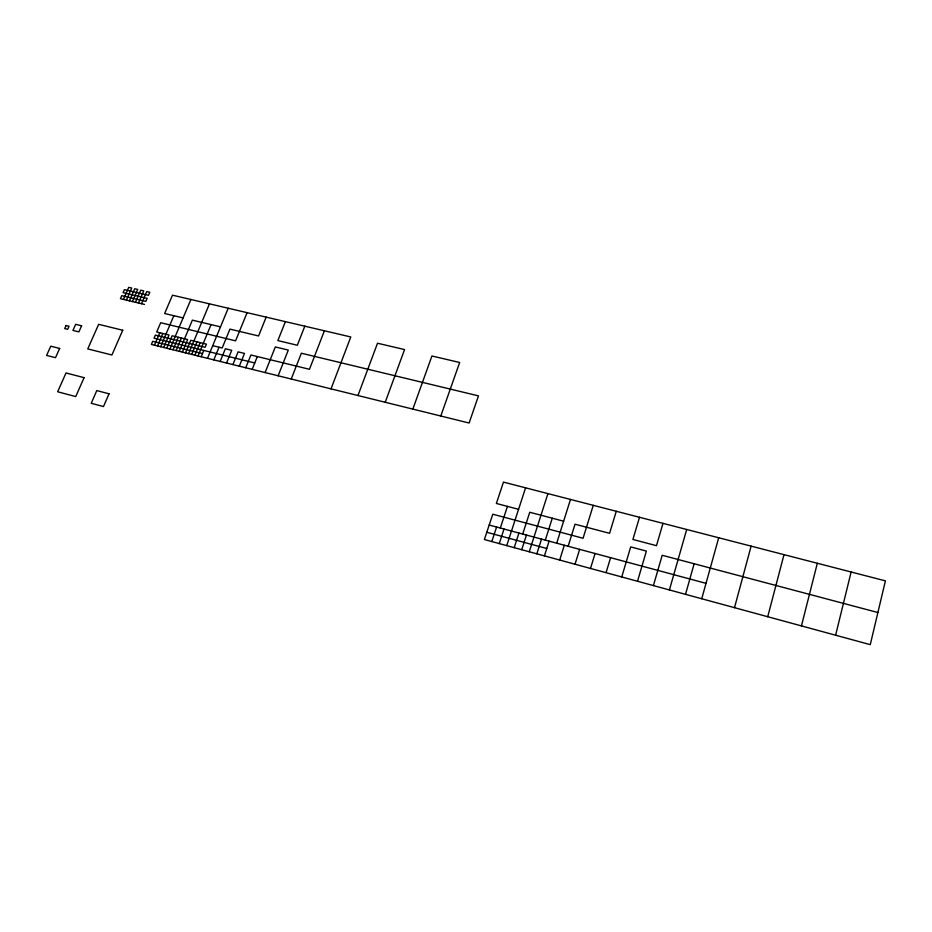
<?xml version="1.0" encoding="UTF-8"?>
<svg xmlns="http://www.w3.org/2000/svg" width="932" height="932" viewBox="0 0 932 932"><rect width="100%" height="100%" fill="white"/><g stroke="black" fill="none" stroke-linecap="round" stroke-linejoin="round"><path stroke-width="1.4" d="M835.608 635.216L851.126 572.003M801.438 625.908L817.329 563.266M767.735 616.728L783.998 554.645M734.509 607.676L751.122 546.14M701.738 598.74L718.7 537.752M685.521 594.325L694.142 563.755M669.409 589.944L686.698 529.481M653.414 585.587L662.198 555.274L877.886 612.522M662.99 523.353L656.477 545.686L632.91 539.465L639.515 517.283M637.523 581.253L646.389 551.08L630.696 546.909L621.749 576.955M610.6 557.674L606.068 572.691L870.267 644.653L885.4 580.857L503.466 482.112L496.372 503.466L518.565 509.315M616.273 511.272L609.586 533.314L575.032 524.203L568.136 546.257M590.504 568.45L595.07 553.503M575.032 564.233L579.646 549.356M593.265 505.33L583.071 538.265L492.795 514.219L484.384 539.535L605.544 572.539M559.678 560.05L564.314 545.232M556.695 543.181L570.489 499.435M545.302 540.117L552.28 518.204M544.416 555.891L549.099 541.143M536.832 553.829L541.527 539.104M529.26 551.767L547.923 493.599M521.722 549.705L526.452 535.05M514.208 547.667L518.949 533.034M522.701 534.048L529.749 512.262L563.627 521.198M506.717 545.616L525.59 487.832M499.249 543.589L504.026 529.027M491.805 541.562L496.605 527.023M500.321 528.025L507.439 506.379M440.789 416.022L459.662 362.49L431.935 355.989L412.841 409.113M385.231 402.275L404.558 349.57L377.518 343.232L357.958 395.529M331.023 388.865L350.793 336.965L172.49 295.176L164.638 313.502L183.091 317.917M324.406 330.778L309.459 369.293L250.894 354.987L245.733 367.767M304.811 326.188L297.32 345.248L277.853 340.588L285.402 321.645M291.238 379.021L301.351 353.216L478.477 395.879L469.111 423.023L151.38 344.421L152.72 341.31L202.489 353.589M278.144 375.782L288.291 350.071L275.324 346.949L265.119 372.567M252.176 369.363L257.314 356.56M266.168 317.136L258.56 335.974L229.948 329.124L222.189 347.986L212.717 345.667M239.314 366.183L244.475 353.426L238.091 351.865L232.907 364.598M226.523 363.014L231.719 350.315L225.358 348.766L220.162 361.441M247.096 312.663L235.586 340.832L160.677 322.728L156.704 332.002L169.03 335.007L163.717 347.485M213.812 359.868L219.032 347.217M207.487 358.307L228.2 308.236M198.027 355.966L211.075 324.616M201.184 356.746L203.805 350.432M191.747 354.416L197.001 341.834M194.893 355.185L200.135 342.603M182.369 352.086L187.635 339.551L172.117 335.765L166.816 348.242M185.491 352.867L190.757 340.308L206.415 344.141L205.11 347.287L155.376 335.101L154.048 338.2L254.751 362.956M188.614 353.636L209.467 303.844M176.136 350.548L181.414 338.036M179.247 351.317L192.376 320.142L220.488 326.864M169.915 349.011L190.897 299.487M173.026 349.78L178.315 337.279M160.63 346.716L173.841 315.703M154.456 345.19L159.78 332.747M157.543 345.947L162.855 333.505M138.46 302.993L143.749 290.877L140.732 290.167L135.443 302.271M141.489 303.716L146.767 291.588L149.784 292.298L148.468 295.316L124.41 289.654L123.082 292.66L147.151 298.357L145.835 301.385L121.754 295.677L120.426 298.694L144.507 304.426M132.437 301.549L137.726 289.456L134.721 288.757L129.42 300.838M123.42 299.405L128.733 287.347L131.727 288.046L126.414 300.116M489.207 525.042L706.013 583.339M486.795 532.277L546.758 548.505M109.032 393.793L103.499 406.55L91.231 403.3L96.788 390.59L109.032 393.793M122.733 330.243L111.91 354.999L87.759 348.906L98.664 324.324L122.733 330.243M84.09 377.658L75.737 396.578L57.633 391.778L66.021 372.963L84.09 377.658M81.62 325.792L78.882 331.897L72.941 330.417L75.678 324.324L81.62 325.792M66.079 325.536L64.704 328.588L67.663 329.322L69.038 326.27L66.079 325.536M59.66 348.452L55.489 357.702L46.6 355.418L50.782 346.191L59.66 348.452"/></g></svg>
